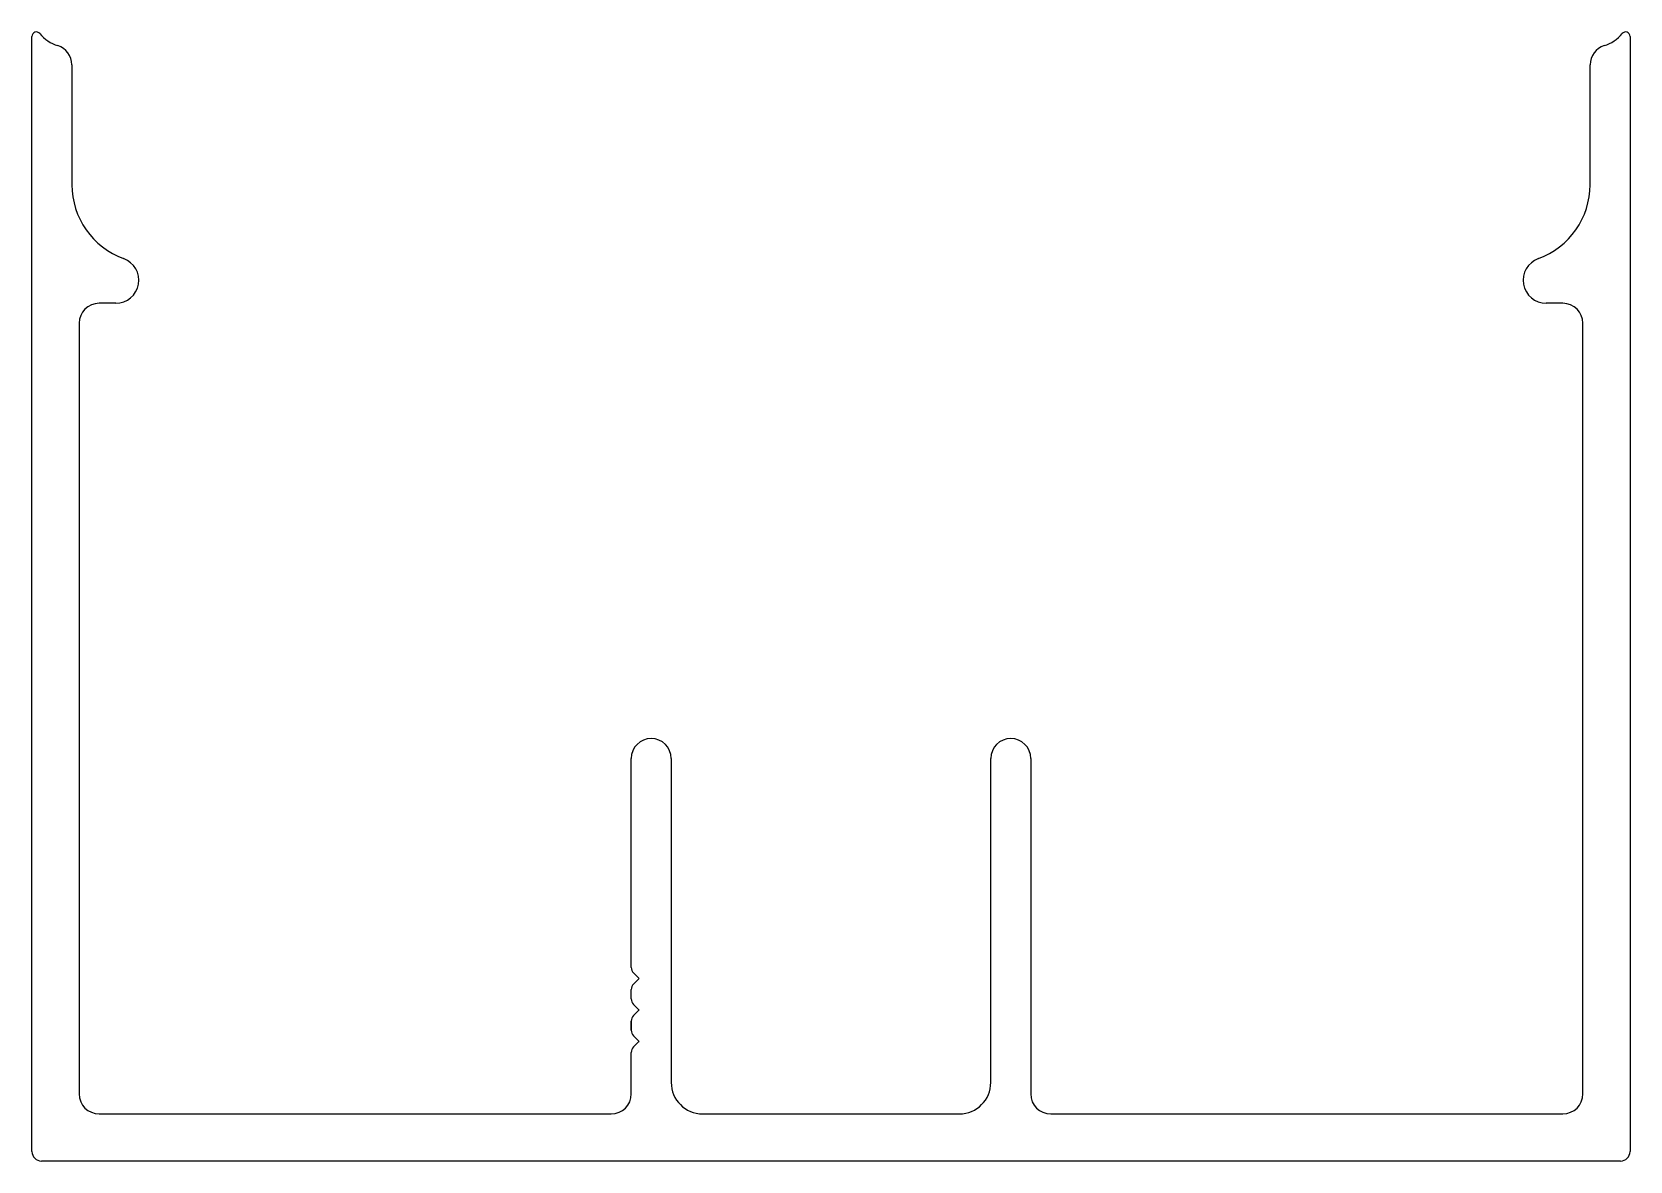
# Model space of a CAD drawing. Extents: x -25.5 to 25.3, y 6.5 to 42.4.
import ezdxf

# ---------------------------------------------------------------- set-up
doc = ezdxf.new("R2010")
doc.units = 0
doc.layers.add('1', color=7, linetype='CONTINUOUS')

msp = doc.modelspace()

# ---------------------------------------------------------------- linework, layer by layer
at = {"layer": '1', "linetype": 'CONTINUOUS'}
for p, q in [((-25.54, 6.796), (-25.54, 42.257)), ((25.26, 42.257), (25.26, 6.796)), ((-24.27, 41.356), (-24.27, 37.541)), ((23.99, 37.541), (23.99, 41.356)), ((-22.876, 33.771), (-23.405, 33.771)), ((23.125, 33.771), (22.596, 33.771)), ((-24.04, 33.136), (-24.04, 8.631)), ((23.76, 8.631), (23.76, 33.136)), ((-6.49, 13.93), (-6.49, 19.296)), ((-5.22, 19.296), (-5.22, 8.996)), ((4.94, 8.996), (4.94, 19.296)), ((6.21, 19.296), (6.21, 8.631)), ((-6.49, 12.653), (-6.49, 13.93)), ((-6.246, 12.306), (-6.417, 12.477)), ((-6.417, 12.123), (-6.246, 12.294)), ((-6.49, 11.654), (-6.49, 11.946)), ((-6.246, 11.306), (-6.417, 11.477)), ((-6.417, 11.123), (-6.246, 11.294)), ((-6.49, 10.654), (-6.49, 10.947)), ((-6.49, 10.947), (-6.49, 10.654)), ((-6.49, 10.654), (-6.49, 10.947)), ((-6.49, 10.947), (-6.49, 10.654)), ((-6.49, 10.654), (-6.49, 10.947)), ((-6.246, 10.306), (-6.417, 10.477)), ((-6.417, 10.123), (-6.246, 10.294)), ((-6.49, 9.195), (-6.49, 9.947)), ((-6.49, 9.947), (-6.49, 9.947)), ((-6.49, 8.631), (-6.49, 9.195)), ((-23.405, 7.996), (-7.125, 7.996)), ((-4.22, 7.996), (3.94, 7.996)), ((6.845, 7.996), (23.125, 7.996)), ((24.96, 6.496), (-25.24, 6.496))]:
    msp.add_line(p, q, dxfattribs=at)
for centre, radius, start, end in [((-25.399, 42.257), 0.141, 39.1658, 180), ((-24.377, 43.089), 1.177, 219.1658, 253.0629), ((24.097, 43.089), 1.177, 286.9371, 320.8342), ((25.119, 42.257), 0.141, 360, 140.8342), ((-24.905, 41.356), 0.635, 360, 73.0629), ((24.625, 41.356), 0.635, 106.9371, 180), ((-21.77, 37.541), 2.5, 180, 250), ((21.49, 37.541), 2.5, 290, 360), ((-22.876, 34.503), 0.732, 270, 70), ((22.596, 34.503), 0.732, 110, 270), ((-23.405, 33.136), 0.635, 90, 180), ((23.125, 33.136), 0.635, 0, 90), ((-5.855, 19.296), 0.635, 0, 180), ((5.575, 19.296), 0.635, 0, 180), ((-6.24, 12.653), 0.25, 180, 225), ((-6.251, 12.3), 0.008, 315, 45), ((-6.24, 11.946), 0.25, 135, 180), ((-6.24, 11.654), 0.25, 180, 225), ((-6.251, 11.3), 0.008, 315, 45), ((-6.24, 10.947), 0.25, 135, 180), ((-6.24, 10.654), 0.25, 180, 225), ((-6.251, 10.3), 0.008, 315, 45), ((-6.24, 9.947), 0.25, 135, 180), ((-4.22, 8.996), 1, 180, 270), ((3.94, 8.996), 1, 270, 0), ((-23.405, 8.631), 0.635, 180, 270), ((-7.125, 8.631), 0.635, 270, 0), ((6.845, 8.631), 0.635, 180, 270), ((23.125, 8.631), 0.635, 270, 0), ((-25.24, 6.796), 0.3, 180, 270), ((24.96, 6.796), 0.3, 270, 360)]:
    msp.add_arc(centre, radius, start, end, dxfattribs=at)

doc.saveas('drawing.dxf')
